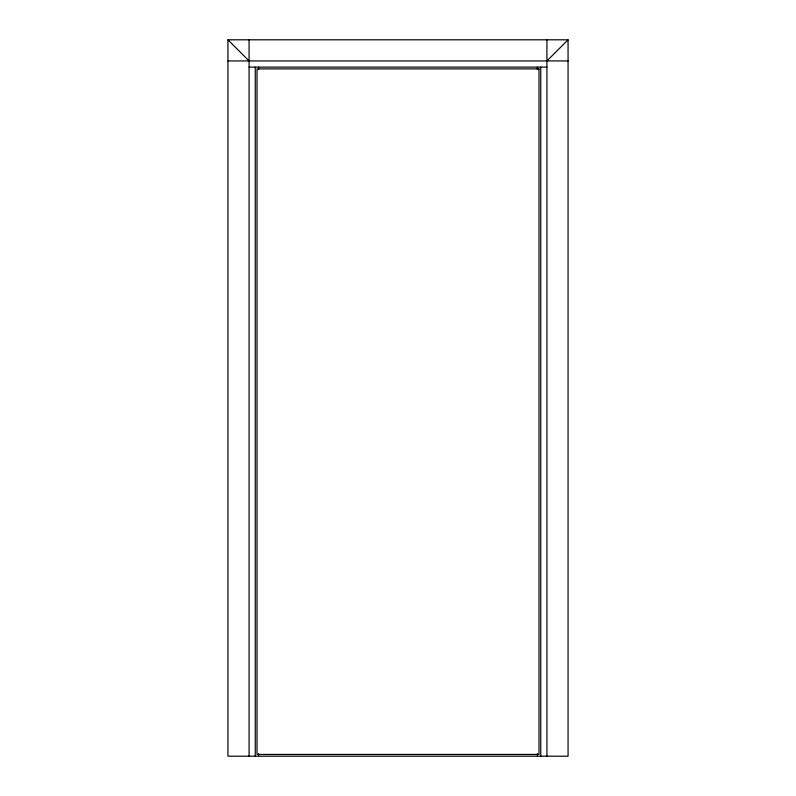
<?xml version="1.0" encoding="UTF-8"?>
<svg xmlns="http://www.w3.org/2000/svg" width="796" height="796" viewBox="0 0 796 796"><rect width="100%" height="100%" fill="white"/><g stroke="black" fill="none" stroke-linecap="round" stroke-linejoin="round"><path stroke-width="1.19" d="M546.922 60.944L568.065 39.8L227.935 39.8L227.935 756.2L568.065 756.2L568.065 39.8M227.935 60.944L568.065 60.944M249.078 67.113L546.922 67.113M227.935 39.8L249.078 60.944M546.922 39.8L546.922 756.2M540.753 67.113L540.753 756.2M537.399 67.113L537.399 69.6M537.399 753.712L537.399 756.2M258.6 67.113L258.6 69.6M258.6 753.712L258.6 756.2M255.247 67.113L255.247 756.2M249.078 39.8L249.078 756.2M538.992 68.884L257.009 68.884L257.009 754.439L538.992 754.439L538.992 68.884"/></g></svg>
